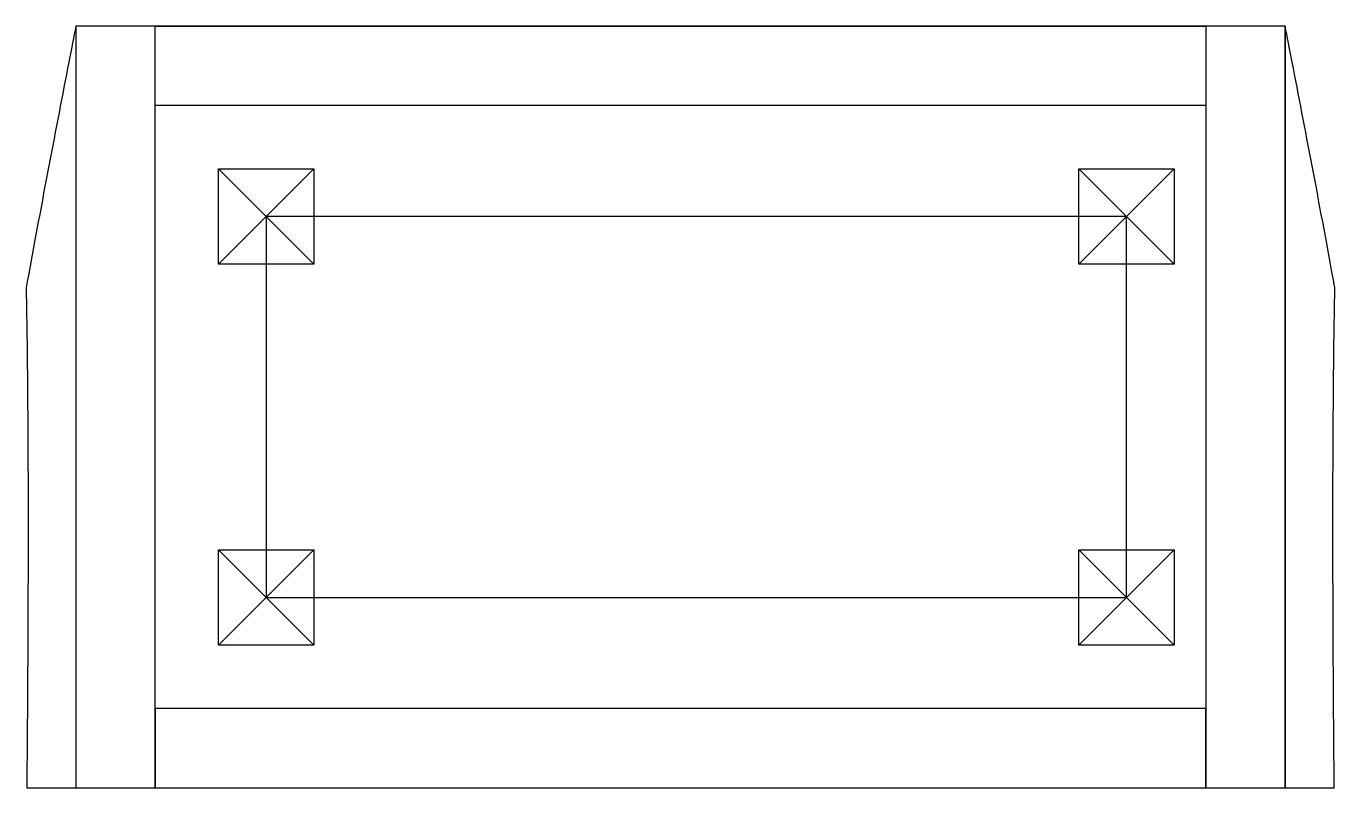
# Model space of a CAD drawing. Header units: inches. Extents: x -20.6 to 20.6, y -24 to 0.
import ezdxf

# ---------------------------------------------------------------- set-up
doc = ezdxf.new("R2010")
doc.units = ezdxf.units.IN
doc.layers.get('0').update_dxf_attribs({"linetype": 'CONTINUOUS'})

msp = doc.modelspace()

# ---------------------------------------------------------------- linework, layer by layer
for p, q in [((19.053, 0), (-19.053, 0)), ((-19.053, 0), (-19.053, -24)), ((-16.553, 0), (-19.053, 0)), ((-19.053, 0), (-19.053, -24)), ((-16.553, -24), (-16.553, 0)), ((-16.553, 0), (16.553, 0)), ((-16.553, -2.5), (-16.553, 0)), ((16.553, 0), (16.553, -2.5)), ((19.053, 0), (19.053, -24)), ((16.553, -2.5), (-16.553, -2.5)), ((-14.553, -7.5), (-14.553, -4.5)), ((-14.553, -4.5), (-11.553, -4.5)), ((-11.553, -7.5), (-14.553, -4.5)), ((-14.553, -7.5), (-11.553, -4.5)), ((-11.553, -4.5), (-11.553, -7.5)), ((12.553, -7.5), (12.553, -4.5)), ((12.553, -4.5), (15.553, -4.5)), ((15.553, -7.5), (12.553, -4.5)), ((12.553, -7.5), (15.553, -4.5)), ((15.553, -4.5), (15.553, -7.5)), ((-11.553, -7.5), (-14.553, -7.5)), ((15.553, -7.5), (12.553, -7.5)), ((-20.581, -8.041), (-20.616, -8.236)), ((-14.553, -19.5), (-14.553, -16.5)), ((-14.553, -16.5), (-11.553, -16.5)), ((-11.553, -19.5), (-14.553, -16.5)), ((-14.553, -19.5), (-11.553, -16.5)), ((-11.553, -16.5), (-11.553, -19.5)), ((12.553, -19.5), (12.553, -16.5)), ((12.553, -16.5), (15.553, -16.5)), ((15.553, -19.5), (12.553, -16.5)), ((12.553, -19.5), (15.553, -16.5)), ((15.553, -16.5), (15.553, -19.5)), ((-11.553, -19.5), (-14.553, -19.5)), ((15.553, -19.5), (12.553, -19.5)), ((16.553, -21.5), (-16.553, -21.5)), ((-16.553, -21.5), (-16.553, -24)), ((16.553, -24), (16.553, -21.5)), ((-20.598, -23.982), (-20.598, -24)), ((-20.598, -24), (20.598, -24)), ((-19.053, -24), (-16.553, -24)), ((-16.553, -24), (16.553, -24)), ((20.598, -24), (20.598, -23.982))]:
    msp.add_line(p, q)
for points in [[(16.553, -24), (19.053, -24), (19.053, 0), (16.553, 0)], [(14.053, -6), (-13.053, -6), (-13.053, -18), (14.053, -18)]]:
    msp.add_lwpolyline(points, close=True)
for points, knots in [([(-19.053, 0), (-19.116, -0.327), (-19.185, -0.685), (-19.273, -1.136), (-19.674, -3.214), (-20.108, -5.452), (-20.581, -8.041)], [-24.283955, -24.283955, -24.283955, -24.283955, -19.952688, -19.952688, -19.952688, 0, 0, 0, 0]), ([(20.616, -8.236), (20.604, -8.171), (20.592, -8.106), (20.581, -8.041), (20.108, -5.452), (19.674, -3.214), (19.273, -1.136), (19.185, -0.685), (19.116, -0.327), (19.053, 0)], [-0.502814, -0.502814, -0.502814, -0.502814, 0, 0, 0, 19.952688, 19.952688, 19.952688, 24.283955, 24.283955, 24.283955, 24.283955]), ([(-20.616, -8.236), (-20.615, -8.302), (-20.614, -8.368), (-20.613, -8.434), (-20.556, -11.827), (-20.548, -15.274), (-20.562, -18.676), (-20.569, -20.445), (-20.582, -22.21), (-20.598, -23.982)], [-52.446955, -52.446955, -52.446955, -52.446955, -51.940101, -51.940101, -51.940101, -25.720911, -25.720911, -25.720911, -12.082741, -12.082741, -12.082741, -12.082741]), ([(20.598, -23.982), (20.582, -22.21), (20.569, -20.445), (20.562, -18.676), (20.548, -15.274), (20.556, -11.827), (20.613, -8.434), (20.614, -8.368), (20.615, -8.302), (20.616, -8.236)], [12.082741, 12.082741, 12.082741, 12.082741, 25.720911, 25.720911, 25.720911, 51.940101, 51.940101, 51.940101, 52.446955, 52.446955, 52.446955, 52.446955])]:
    msp.add_open_spline(points, degree=3, knots=knots)

doc.saveas('drawing.dxf')
